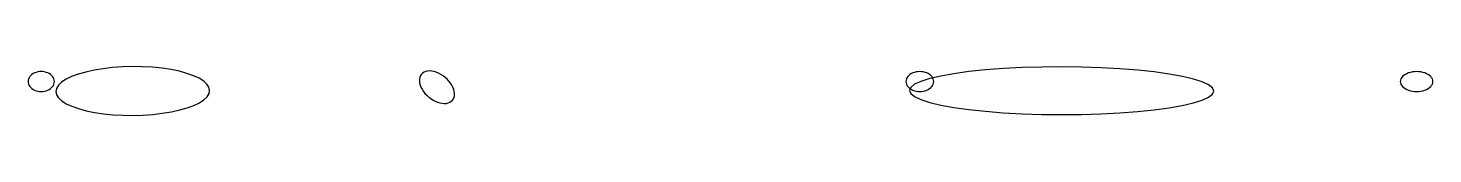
# Model space of a CAD drawing. Extents: x -292 to 292, y -205 to 211.
# Drawn here: x -283.5 to -211.8, y 208 to 210.5 of the extents above; entities that cross this region are included whole.
import ezdxf

# ---------------------------------------------------------------- set-up
doc = ezdxf.new("R2010")
doc.units = 0

msp = doc.modelspace()

# ---------------------------------------------------------------- linework, layer by layer
at = {"layer": 'ELLIPSES'}
for p, q in [((-283.164, 210.214), (-283.237, 210.177)), ((-283.086, 210.243), (-283.164, 210.214)), ((-283.003, 210.265), (-283.086, 210.243)), ((-282.917, 210.278), (-283.003, 210.265)), ((-282.829, 210.282), (-282.917, 210.278)), ((-282.741, 210.278), (-282.829, 210.282)), ((-282.655, 210.265), (-282.741, 210.278)), ((-282.572, 210.243), (-282.655, 210.265)), ((-282.494, 210.214), (-282.572, 210.243)), ((-282.421, 210.177), (-282.494, 210.214)), ((-280.554, 210.259), (-280.94, 210.149)), ((-280.128, 210.353), (-280.554, 210.259)), ((-279.668, 210.429), (-280.128, 210.353)), ((-279.182, 210.485), (-279.668, 210.429)), ((-278.678, 210.521), (-279.182, 210.485)), ((-278.166, 210.535), (-278.678, 210.521)), ((-277.653, 210.529), (-278.166, 210.535)), ((-277.149, 210.501), (-277.653, 210.529)), ((-276.662, 210.452), (-277.149, 210.501)), ((-276.201, 210.383), (-276.662, 210.452)), ((-275.774, 210.296), (-276.201, 210.383)), ((-275.387, 210.191), (-275.774, 210.296)), ((-275.047, 210.071), (-275.387, 210.191)), ((-263.355, 210.204), (-263.416, 210.144)), ((-263.28, 210.252), (-263.355, 210.204)), ((-263.195, 210.287), (-263.28, 210.252)), ((-263.1, 210.307), (-263.195, 210.287)), ((-262.996, 210.314), (-263.1, 210.307)), ((-262.886, 210.306), (-262.996, 210.314)), ((-262.772, 210.284), (-262.886, 210.306)), ((-262.655, 210.249), (-262.772, 210.284)), ((-262.537, 210.2), (-262.655, 210.249)), ((-262.421, 210.139), (-262.537, 210.2)), ((-238.321, 210.213), (-238.399, 210.176)), ((-238.238, 210.243), (-238.321, 210.213)), ((-238.15, 210.264), (-238.238, 210.243)), ((-238.059, 210.277), (-238.15, 210.264)), ((-237.966, 210.281), (-238.059, 210.277)), ((-237.874, 210.277), (-237.966, 210.281)), ((-237.782, 210.264), (-237.874, 210.277)), ((-237.694, 210.243), (-237.782, 210.264)), ((-237.611, 210.213), (-237.694, 210.243)), ((-237.534, 210.176), (-237.611, 210.213)), ((-235.457, 210.279), (-236.221, 210.174)), ((-234.612, 210.366), (-235.457, 210.279)), ((-233.7, 210.435), (-234.612, 210.366)), ((-232.737, 210.485), (-233.7, 210.435)), ((-231.74, 210.514), (-232.737, 210.485)), ((-230.725, 210.523), (-231.74, 210.514)), ((-229.711, 210.51), (-230.725, 210.523)), ((-228.714, 210.477), (-229.711, 210.51)), ((-227.752, 210.424), (-228.714, 210.477)), ((-226.84, 210.352), (-227.752, 210.424)), ((-225.995, 210.261), (-226.84, 210.352)), ((-225.231, 210.155), (-225.995, 210.261)), ((-213.014, 210.211), (-213.104, 210.174)), ((-212.916, 210.241), (-213.014, 210.211)), ((-212.813, 210.262), (-212.916, 210.241)), ((-212.707, 210.275), (-212.813, 210.262)), ((-212.598, 210.279), (-212.707, 210.275)), ((-212.489, 210.275), (-212.598, 210.279)), ((-212.383, 210.262), (-212.489, 210.275)), ((-212.28, 210.241), (-212.383, 210.262)), ((-212.182, 210.211), (-212.28, 210.241)), ((-212.092, 210.174), (-212.182, 210.211)), ((-283.494, 209.839), (-283.499, 209.772)), ((-283.499, 209.772), (-283.494, 209.706)), ((-283.477, 209.904), (-283.494, 209.839)), ((-283.494, 209.706), (-283.477, 209.64)), ((-283.448, 209.967), (-283.477, 209.904)), ((-283.477, 209.64), (-283.448, 209.577)), ((-283.41, 210.027), (-283.448, 209.967)), ((-283.448, 209.577), (-283.41, 209.517)), ((-283.361, 210.083), (-283.41, 210.027)), ((-283.41, 209.517), (-283.361, 209.462)), ((-283.303, 210.133), (-283.361, 210.083)), ((-283.361, 209.462), (-283.303, 209.412)), ((-283.237, 210.177), (-283.303, 210.133)), ((-282.355, 210.133), (-282.421, 210.177)), ((-282.297, 210.083), (-282.355, 210.133)), ((-282.355, 209.412), (-282.297, 209.462)), ((-282.248, 210.027), (-282.297, 210.083)), ((-282.297, 209.462), (-282.248, 209.517)), ((-282.21, 209.967), (-282.248, 210.027)), ((-282.248, 209.517), (-282.21, 209.577)), ((-282.181, 209.904), (-282.21, 209.967)), ((-282.21, 209.577), (-282.181, 209.64)), ((-282.164, 209.839), (-282.181, 209.904)), ((-282.181, 209.64), (-282.164, 209.706)), ((-282.159, 209.772), (-282.164, 209.839)), ((-282.164, 209.706), (-282.159, 209.772)), ((-281.952, 209.582), (-282.051, 209.421)), ((-281.788, 209.737), (-281.952, 209.582)), ((-281.562, 209.886), (-281.788, 209.737)), ((-281.277, 210.023), (-281.562, 209.886)), ((-280.94, 210.149), (-281.277, 210.023)), ((-274.761, 209.937), (-275.047, 210.071)), ((-274.532, 209.792), (-274.761, 209.937)), ((-274.366, 209.639), (-274.532, 209.792)), ((-274.265, 209.48), (-274.366, 209.639)), ((-274.23, 209.317), (-274.265, 209.48)), ((-263.516, 209.901), (-263.52, 209.804)), ((-263.52, 209.804), (-263.508, 209.701)), ((-263.498, 209.991), (-263.516, 209.901)), ((-263.508, 209.701), (-263.48, 209.594)), ((-263.464, 210.073), (-263.498, 209.991)), ((-263.48, 209.594), (-263.439, 209.486)), ((-263.416, 210.144), (-263.464, 210.073)), ((-263.439, 209.486), (-263.383, 209.377)), ((-262.309, 210.067), (-262.421, 210.139)), ((-262.201, 209.985), (-262.309, 210.067)), ((-262.101, 209.894), (-262.201, 209.985)), ((-262.01, 209.796), (-262.101, 209.894)), ((-261.929, 209.692), (-262.01, 209.796)), ((-261.86, 209.586), (-261.929, 209.692)), ((-261.804, 209.477), (-261.86, 209.586)), ((-261.762, 209.368), (-261.804, 209.477)), ((-238.671, 209.839), (-238.677, 209.772)), ((-238.677, 209.772), (-238.671, 209.706)), ((-238.652, 209.904), (-238.671, 209.839)), ((-238.671, 209.706), (-238.652, 209.64)), ((-238.623, 209.967), (-238.652, 209.904)), ((-238.652, 209.64), (-238.623, 209.577)), ((-238.581, 210.027), (-238.623, 209.967)), ((-238.623, 209.577), (-238.581, 209.518)), ((-238.53, 210.082), (-238.581, 210.027)), ((-238.581, 209.518), (-238.53, 209.462)), ((-238.469, 210.132), (-238.53, 210.082)), ((-238.53, 209.462), (-238.469, 209.412)), ((-238.433, 209.474), (-238.499, 209.314)), ((-238.399, 210.176), (-238.469, 210.132)), ((-238.234, 209.63), (-238.433, 209.474)), ((-237.907, 209.781), (-238.234, 209.63)), ((-237.457, 209.924), (-237.907, 209.781)), ((-237.464, 210.132), (-237.534, 210.176)), ((-237.403, 210.082), (-237.464, 210.132)), ((-237.464, 209.412), (-237.403, 209.462)), ((-236.892, 210.055), (-237.457, 209.924)), ((-237.351, 210.027), (-237.403, 210.082)), ((-237.403, 209.462), (-237.351, 209.518)), ((-237.31, 209.967), (-237.351, 210.027)), ((-237.351, 209.518), (-237.31, 209.577)), ((-237.28, 209.904), (-237.31, 209.967)), ((-237.31, 209.577), (-237.28, 209.64)), ((-237.262, 209.839), (-237.28, 209.904)), ((-237.28, 209.64), (-237.262, 209.706)), ((-237.256, 209.772), (-237.262, 209.839)), ((-237.262, 209.706), (-237.256, 209.772)), ((-236.221, 210.174), (-236.892, 210.055)), ((-224.561, 210.033), (-225.231, 210.155)), ((-223.996, 209.899), (-224.561, 210.033)), ((-223.547, 209.755), (-223.996, 209.899)), ((-223.22, 209.603), (-223.547, 209.755)), ((-223.022, 209.446), (-223.22, 209.603)), ((-213.422, 209.838), (-213.43, 209.772)), ((-213.43, 209.772), (-213.422, 209.706)), ((-213.401, 209.903), (-213.422, 209.838)), ((-213.422, 209.706), (-213.401, 209.641)), ((-213.366, 209.966), (-213.401, 209.903)), ((-213.401, 209.641), (-213.366, 209.578)), ((-213.318, 210.026), (-213.366, 209.966)), ((-213.366, 209.578), (-213.318, 209.519)), ((-213.258, 210.081), (-213.318, 210.026)), ((-213.318, 209.519), (-213.258, 209.464)), ((-213.186, 210.131), (-213.258, 210.081)), ((-213.258, 209.464), (-213.186, 209.414)), ((-213.104, 210.174), (-213.186, 210.131)), ((-212.01, 210.131), (-212.092, 210.174)), ((-211.938, 210.081), (-212.01, 210.131)), ((-212.01, 209.414), (-211.938, 209.464)), ((-211.878, 210.026), (-211.938, 210.081)), ((-211.938, 209.464), (-211.878, 209.519)), ((-211.83, 209.966), (-211.878, 210.026)), ((-211.878, 209.519), (-211.83, 209.578)), ((-211.795, 209.903), (-211.83, 209.966)), ((-211.83, 209.578), (-211.795, 209.641)), ((-211.774, 209.838), (-211.795, 209.903)), ((-211.795, 209.641), (-211.774, 209.706)), ((-211.766, 209.772), (-211.774, 209.838)), ((-211.774, 209.706), (-211.766, 209.772)), ((-283.303, 209.412), (-283.237, 209.368)), ((-283.237, 209.368), (-283.164, 209.331)), ((-283.164, 209.331), (-283.086, 209.301)), ((-283.086, 209.301), (-283.003, 209.28)), ((-283.003, 209.28), (-282.917, 209.267)), ((-282.917, 209.267), (-282.829, 209.262)), ((-282.829, 209.262), (-282.741, 209.267)), ((-282.741, 209.267), (-282.655, 209.28)), ((-282.655, 209.28), (-282.572, 209.301)), ((-282.572, 209.301), (-282.494, 209.331)), ((-282.494, 209.331), (-282.421, 209.368)), ((-282.421, 209.368), (-282.355, 209.412)), ((-282.051, 209.421), (-282.083, 209.257)), ((-282.083, 209.257), (-282.048, 209.095)), ((-282.048, 209.095), (-281.947, 208.935)), ((-281.947, 208.935), (-281.78, 208.782)), ((-281.78, 208.782), (-281.552, 208.637)), ((-274.751, 208.689), (-274.525, 208.837)), ((-274.525, 208.837), (-274.361, 208.993)), ((-274.361, 208.993), (-274.262, 209.154)), ((-274.262, 209.154), (-274.23, 209.317)), ((-263.383, 209.377), (-263.314, 209.27)), ((-263.314, 209.27), (-263.233, 209.167)), ((-263.233, 209.167), (-263.142, 209.069)), ((-263.142, 209.069), (-263.042, 208.978)), ((-263.042, 208.978), (-262.934, 208.895)), ((-262.934, 208.895), (-262.822, 208.823)), ((-262.822, 208.823), (-262.705, 208.762)), ((-262.705, 208.762), (-262.588, 208.714)), ((-261.963, 208.71), (-261.888, 208.758)), ((-261.888, 208.758), (-261.827, 208.818)), ((-261.827, 208.818), (-261.779, 208.889)), ((-261.779, 208.889), (-261.745, 208.971)), ((-261.735, 209.261), (-261.762, 209.368)), ((-261.745, 208.971), (-261.726, 209.061)), ((-261.723, 209.159), (-261.735, 209.261)), ((-261.726, 209.061), (-261.723, 209.159)), ((-238.499, 209.314), (-238.433, 209.155)), ((-238.469, 209.412), (-238.399, 209.368)), ((-238.433, 209.155), (-238.235, 208.997)), ((-238.399, 209.368), (-238.321, 209.331)), ((-238.321, 209.331), (-238.238, 209.302)), ((-238.238, 209.302), (-238.15, 209.28)), ((-238.235, 208.997), (-237.909, 208.845)), ((-238.15, 209.28), (-238.059, 209.267)), ((-238.059, 209.267), (-237.966, 209.263)), ((-237.966, 209.263), (-237.874, 209.267)), ((-237.909, 208.845), (-237.459, 208.701)), ((-237.874, 209.267), (-237.782, 209.28)), ((-237.782, 209.28), (-237.694, 209.302)), ((-237.694, 209.302), (-237.611, 209.331)), ((-237.611, 209.331), (-237.534, 209.368)), ((-237.534, 209.368), (-237.464, 209.412)), ((-223.998, 208.677), (-223.548, 208.819)), ((-223.548, 208.819), (-223.221, 208.97)), ((-223.221, 208.97), (-223.023, 209.127)), ((-223.023, 209.127), (-222.956, 209.286)), ((-222.956, 209.286), (-223.022, 209.446)), ((-213.186, 209.414), (-213.104, 209.37)), ((-213.104, 209.37), (-213.014, 209.333)), ((-213.014, 209.333), (-212.916, 209.304)), ((-212.916, 209.304), (-212.813, 209.283)), ((-212.813, 209.283), (-212.707, 209.27)), ((-212.707, 209.27), (-212.598, 209.265)), ((-212.598, 209.265), (-212.489, 209.27)), ((-212.489, 209.27), (-212.383, 209.283)), ((-212.383, 209.283), (-212.28, 209.304)), ((-212.28, 209.304), (-212.182, 209.333)), ((-212.182, 209.333), (-212.092, 209.37)), ((-212.092, 209.37), (-212.01, 209.414)), ((-281.552, 208.637), (-281.266, 208.504)), ((-281.266, 208.504), (-280.926, 208.383)), ((-280.926, 208.383), (-280.539, 208.279)), ((-280.539, 208.279), (-280.111, 208.191)), ((-280.111, 208.191), (-279.65, 208.123)), ((-279.65, 208.123), (-279.163, 208.074)), ((-279.163, 208.074), (-278.659, 208.046)), ((-278.659, 208.046), (-278.147, 208.039)), ((-278.147, 208.039), (-277.634, 208.054)), ((-277.634, 208.054), (-277.131, 208.089)), ((-277.131, 208.089), (-276.645, 208.145)), ((-276.645, 208.145), (-276.185, 208.221)), ((-276.185, 208.221), (-275.759, 208.315)), ((-275.759, 208.315), (-275.373, 208.426)), ((-275.373, 208.426), (-275.035, 208.551)), ((-275.035, 208.551), (-274.751, 208.689)), ((-262.588, 208.714), (-262.471, 208.678)), ((-262.471, 208.678), (-262.357, 208.656)), ((-262.357, 208.656), (-262.247, 208.649)), ((-262.247, 208.649), (-262.143, 208.655)), ((-262.143, 208.655), (-262.048, 208.676)), ((-262.048, 208.676), (-261.963, 208.71)), ((-237.459, 208.701), (-236.895, 208.567)), ((-236.895, 208.567), (-236.225, 208.446)), ((-236.225, 208.446), (-235.46, 208.339)), ((-235.46, 208.339), (-234.615, 208.249)), ((-234.615, 208.249), (-233.704, 208.176)), ((-233.704, 208.176), (-232.741, 208.123)), ((-232.741, 208.123), (-231.744, 208.09)), ((-231.744, 208.09), (-230.73, 208.078)), ((-230.73, 208.078), (-229.715, 208.086)), ((-229.715, 208.086), (-228.718, 208.116)), ((-228.718, 208.116), (-227.756, 208.166)), ((-227.756, 208.166), (-226.844, 208.235)), ((-226.844, 208.235), (-225.998, 208.322)), ((-225.998, 208.322), (-225.234, 208.426)), ((-225.234, 208.426), (-224.563, 208.545)), ((-224.563, 208.545), (-223.998, 208.677))]:
    msp.add_line(p, q, dxfattribs=at)

doc.saveas('drawing.dxf')
